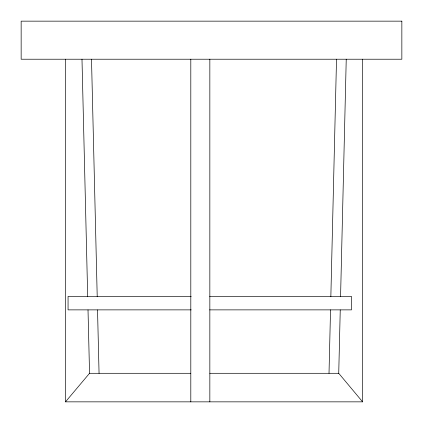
<?xml version="1.0" encoding="UTF-8"?>
<svg xmlns="http://www.w3.org/2000/svg" width="423" height="423" viewBox="0 0 423 423"><rect width="100%" height="100%" fill="white"/><g stroke="black" fill="none" stroke-linecap="round" stroke-linejoin="round"><path stroke-width="0.63" d="M329.015 373.298L330.532 309.874M330.844 296.756L336.518 59.22M65.502 59.22L65.502 401.85L362.601 401.85L338.733 373.298L340.245 309.953M340.563 296.756L346.236 59.22M65.502 401.85L89.544 373.298L88.016 309.953M191.212 296.433L68.061 296.433L68.061 309.874L191.212 309.874M209.671 296.433L351.487 296.433L351.487 309.874L209.671 309.874M89.544 373.298L190.778 373.298M209.84 373.298L338.733 373.298M91.505 59.22L97.216 296.756M97.533 309.953L99.061 373.298M81.988 59.22L87.698 296.756M362.601 59.22L362.601 401.85M209.84 59.22L209.84 401.85M190.805 59.22L190.805 401.85M401.85 21.15L21.15 21.15L21.15 59.22L401.85 59.22L401.85 21.15"/></g></svg>
